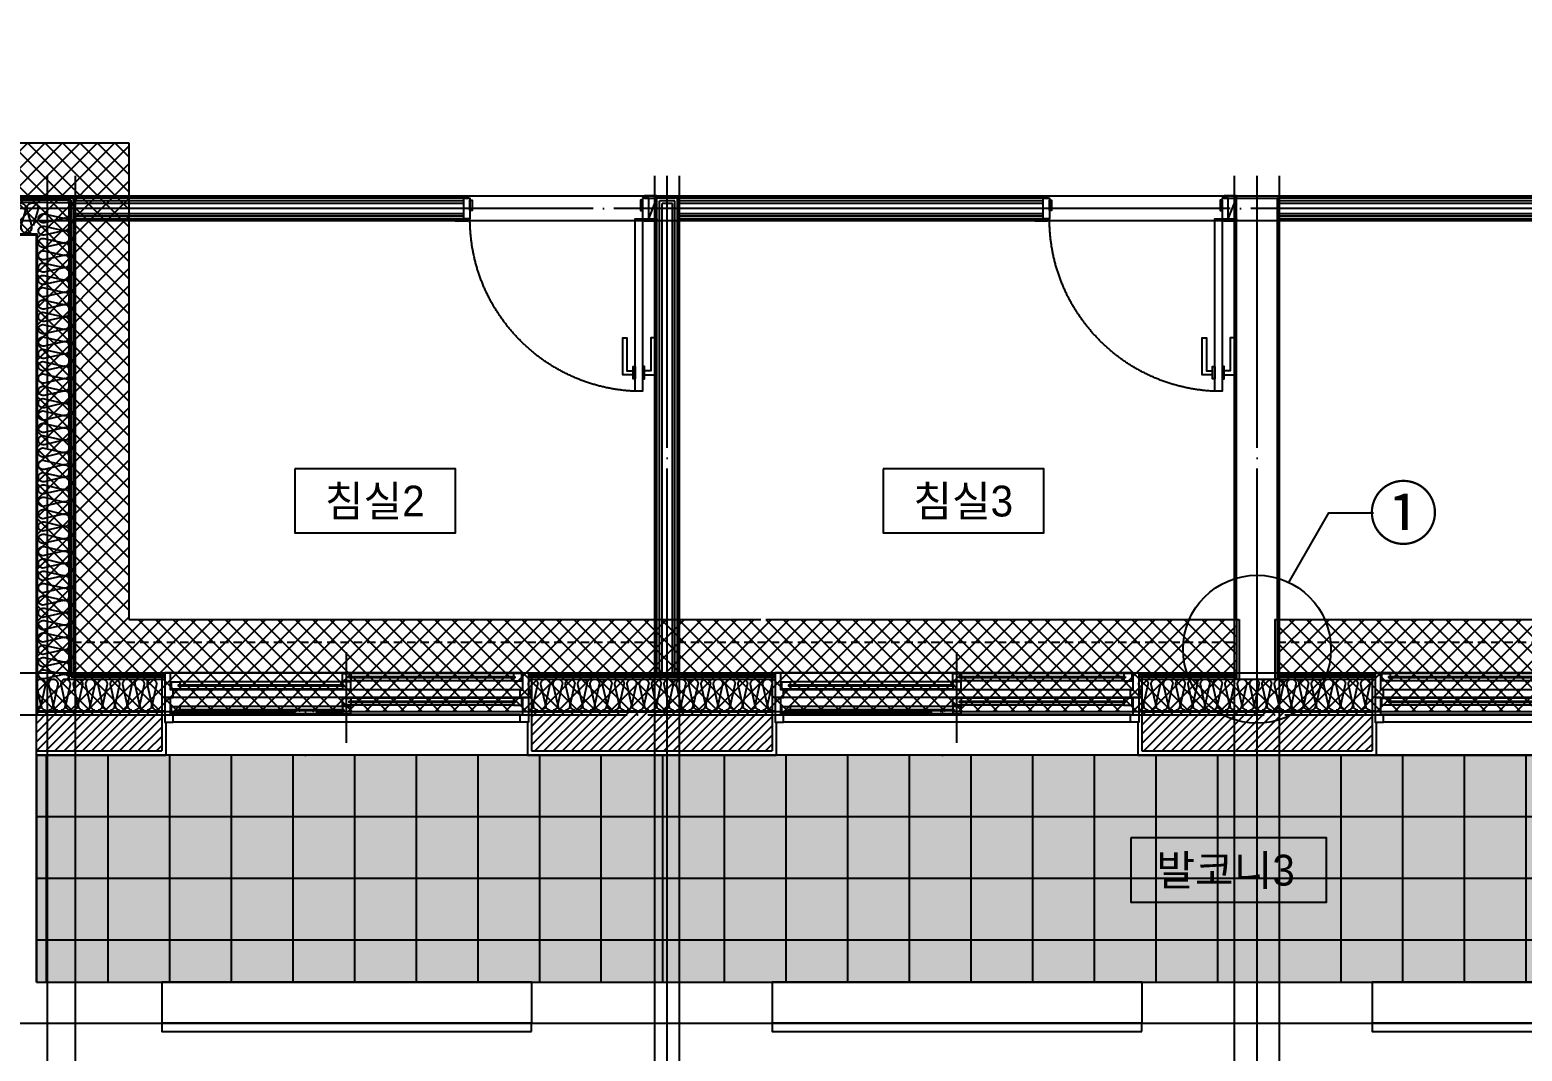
# Model space of a CAD drawing. Header units: millimetres. Extents: x -24416 to 92204, y -190080 to 23760.
# Drawn here: x 19951 to 27213, y -149519 to -144548 of the extents above; entities that cross this region are included whole.
import ezdxf
from ezdxf.enums import TextEntityAlignment as Align

# ---------------------------------------------------------------- set-up
doc = ezdxf.new("R2010")
doc.units = ezdxf.units.MM
doc.header["$LTSCALE"] = 50
for name, pattern in [('AUDIT_D_220706163347-0', [0]), ('CEN', [62, 60, -1, 0, -1]), ('H', [1.3, 0.8, -0.5]), ('HID', [2.5, 1.5, -1]), ('평면도(기준)$0$CENTER2', [16.25, 15, -0.5, 0.25, -0.5])]:
    doc.linetypes.add(name, pattern=pattern)
for name, color, linetype in [('A_HAT', 8, 'Continuous'), ('AA-단열-바닥-욕실', 30, 'Continuous'), ('ARDM', 7, 'Continuous'), ('CEN_CON', 1, 'CEN'), ('CEN_WALL', 12, 'CEN'), ('CONC', 2, 'Continuous'), ('dan1', 7, 'HID'), ('ELE3_CON', 7, 'Continuous'), ('ELE4', 4, 'Continuous'), ('ETC', 6, 'Continuous'), ('FIN', 6, 'Continuous'), ('HAT', 9, 'Continuous'), ('INS', 252, 'Continuous'), ('INSUL', 8, 'Continuous'), ('SINA-F-FRAME', 4, 'Continuous'), ('TEXT', 3, 'Continuous'), ('WAL', 3, 'Continuous'), ('WAL_DRY', 7, 'Continuous'), ('WIN', 4, 'Continuous'), ('X - 단위세대$0$ETC', 6, 'Continuous'), ('바닥타일', 8, 'Continuous'), ('실명', 3, 'AUDIT_D_220706163347-0'), ('실명박스', 7, 'AUDIT_D_220706163347-0'), ('커튼박스', 6, 'Continuous'), ('평면도(기준)$0$1.EC-F-DOOR', 4, 'Continuous'), ('평면도(기준)$0$1.EC-F-DOOR-F', 4, 'Continuous')]:
    doc.layers.add(name, color=color, linetype=linetype)
for name, color, linetype, plot in [('AA-CEN', 1, 'CEN', False), ('Defpoint', 135, 'Continuous', False), ('MC', 135, 'Continuous', False)]:
    doc.layers.add(name, color=color, linetype=linetype, plot=plot)
doc.styles.add('HAUD01', font='Dotum.ttf')
doc.styles.add('돋움', font='Dotum.ttf')
pattern_1 = [(45, (-287167.877, -137577.174), (-22.4506403, 22.4506403), [])]

# ---------------------------------------------------------------- blocks, each defined once
blk = doc.blocks.new('WIN_이중창_1800')
at = {"layer": 'Defpoint'}
for p, q in [((-15, 240), (-15, 0)), ((1785, 240), (1785, 0))]:
    blk.add_line(p, q, dxfattribs=at)
at = {"layer": 'WIN'}
blk.add_line((885, -100), (885, 340), dxfattribs=at)
at = {"layer": 'WIN', "color": 8}
for p, q in [((1742, 240), (28, 240)), ((1697, 237), (905, 237)), ((1730, 158), (40, 158)), ((865, 196), (73, 196)), ((865, 161), (73, 161)), ((1697, 202), (905, 202)), ((1730, 120), (40, 120)), ((865, 76), (73, 76)), ((1697, 117), (905, 117)), ((1697, 82), (905, 82)), ((1730, 38), (40, 38)), ((1730, 0), (40, 0)), ((865, 41), (73, 41))]:
    blk.add_line(p, q, dxfattribs=at)
at = {"layer": 'WIN'}
for points in [[(40, 158), (28, 158), (28, 240), (0, 240), (0, 120), (40, 120), (40, 158)], [(905, 216.5), (905, 202), (865, 202), (865, 237), (905, 237), (905, 222.5)], [(1704, 222.5), (1704, 216.5), (898, 216.5), (898, 222.5), (1704, 222.5)], [(1697, 216.5), (1697, 202), (1737, 202), (1737, 237), (1697, 237), (1697, 222.5)], [(1730, 158), (1742, 158), (1742, 240), (1770, 240), (1770, 120), (1730, 120), (1730, 158)], [(73, 175.5), (73, 161), (33, 161), (33, 196), (73, 196), (73, 181.5)], [(872, 181.5), (872, 175.5), (66, 175.5), (66, 181.5), (872, 181.5)], [(865, 175.5), (865, 161), (905, 161), (905, 196), (865, 196), (865, 181.5)], [(40, 38), (28, 38), (28, 120), (0, 120), (0, 0), (40, 0), (40, 38)], [(73, 55.5), (73, 41), (33, 41), (33, 76), (73, 76), (73, 61.5)], [(905, 96.5), (905, 82), (865, 82), (865, 117), (905, 117), (905, 102.5)], [(865, 55.5), (865, 41), (905, 41), (905, 76), (865, 76), (865, 61.5)], [(1704, 102.5), (1704, 96.5), (898, 96.5), (898, 102.5), (1704, 102.5)], [(1697, 96.5), (1697, 82), (1737, 82), (1737, 117), (1697, 117), (1697, 102.5)], [(1730, 38), (1742, 38), (1742, 120), (1770, 120), (1770, 0), (1730, 0), (1730, 38)], [(872, 61.5), (872, 55.5), (66, 55.5), (66, 61.5), (872, 61.5)]]:
    blk.add_lwpolyline(points, dxfattribs=at)
blk = doc.blocks.new('WIN_이중창_3600')
at = {"layer": 'Defpoint'}
for p, q in [((-15, 240), (-15, 0)), ((3585, 240), (3585, 0))]:
    blk.add_line(p, q, dxfattribs=at)
at = {"layer": 'WIN'}
for p, q in [((900, -100), (900, 340)), ((2670, -100), (2670, 340))]:
    blk.add_line(p, q, dxfattribs=at)
at = {"layer": 'WIN', "color": 8}
for p, q in [((3542, 240), (28, 240)), ((880, 237), (73, 237)), ((3497, 237), (2690, 237)), ((3530, 158), (40, 158)), ((880, 202), (73, 202)), ((2650, 196), (920, 196)), ((2650, 161), (920, 161)), ((3497, 202), (2690, 202)), ((3530, 120), (40, 120)), ((880, 117), (73, 117)), ((880, 82), (73, 82)), ((2650, 76), (920, 76)), ((3497, 117), (2690, 117)), ((3497, 82), (2690, 82)), ((3530, 38), (40, 38)), ((3530, 0), (40, 0)), ((2650, 41), (920, 41))]:
    blk.add_line(p, q, dxfattribs=at)
at = {"layer": 'WIN'}
for points in [[(40, 158), (28, 158), (28, 240), (0, 240), (0, 120), (40, 120), (40, 158)], [(73, 216.5), (73, 202), (33, 202), (33, 237), (73, 237), (73, 222.5)], [(887, 222.5), (887, 216.5), (66, 216.5), (66, 222.5), (887, 222.5)], [(880, 216.5), (880, 202), (920, 202), (920, 237), (880, 237), (880, 222.5)], [(2690, 216.5), (2690, 202), (2650, 202), (2650, 237), (2690, 237), (2690, 222.5)], [(3504, 222.5), (3504, 216.5), (2683, 216.5), (2683, 222.5), (3504, 222.5)], [(3497, 216.5), (3497, 202), (3537, 202), (3537, 237), (3497, 237), (3497, 222.5)], [(3530, 158), (3542, 158), (3542, 240), (3570, 240), (3570, 120), (3530, 120), (3530, 158)], [(920, 175.5), (920, 161), (880, 161), (880, 196), (920, 196), (920, 181.5)], [(2657, 181.5), (2657, 175.5), (913, 175.5), (913, 181.5), (2657, 181.5)], [(2650, 175.5), (2650, 161), (2690, 161), (2690, 196), (2650, 196), (2650, 181.5)], [(40, 38), (28, 38), (28, 120), (0, 120), (0, 0), (40, 0), (40, 38)], [(73, 96.5), (73, 82), (33, 82), (33, 117), (73, 117), (73, 102.5)], [(887, 102.5), (887, 96.5), (66, 96.5), (66, 102.5), (887, 102.5)], [(880, 96.5), (880, 82), (920, 82), (920, 117), (880, 117), (880, 102.5)], [(920, 55.5), (920, 41), (880, 41), (880, 76), (920, 76), (920, 61.5)], [(2690, 96.5), (2690, 82), (2650, 82), (2650, 117), (2690, 117), (2690, 102.5)], [(2650, 55.5), (2650, 41), (2690, 41), (2690, 76), (2650, 76), (2650, 61.5)], [(3504, 102.5), (3504, 96.5), (2683, 96.5), (2683, 102.5), (3504, 102.5)], [(3497, 96.5), (3497, 82), (3537, 82), (3537, 117), (3497, 117), (3497, 102.5)], [(3530, 38), (3542, 38), (3542, 120), (3570, 120), (3570, 0), (3530, 0), (3530, 38)], [(2657, 61.5), (2657, 55.5), (913, 55.5), (913, 61.5), (2657, 61.5)]]:
    blk.add_lwpolyline(points, dxfattribs=at)
blk = doc.blocks.new('insul1')
blk.add_lwpolyline([(0, 0, 0.480617), (0.146, 0.183), (0.004, 0.817, -1.249969), (0.296, 0.817), (0.154, 0.183, 0.480617), (0.3, 0, 0.480617)], format="xyb")
blk = doc.blocks.new('DongSinsul_1')
at = {"layer": 'INSUL'}
blk.add_lwpolyline([(0, 0.25, 1.34403), (0.35, 0.25), (0.2, 0.75, -1.34403), (0.55, 0.75), (0.4, 0.25)], format="xyb", dxfattribs=at)
blk = doc.blocks.new('A$C3C3C21E6')
at = {"layer": '평면도(기준)$0$1.EC-F-DOOR'}
blk.add_lwpolyline([(70, -210), (70, -1049.6), (106, -1049.6), (106, -210), (70, -210)], dxfattribs=at)
at = {"layer": '평면도(기준)$0$1.EC-F-DOOR', "color": 8}
for points in [[(60, -969.6), (10, -969.6), (10, -789.6), (30, -789.6), (30, -949.6), (60, -949.6)], [(116.1, -969.6), (166.1, -969.6), (166.1, -789.6), (146.1, -789.6), (146.1, -949.6), (116.1, -949.6)]]:
    blk.add_lwpolyline(points, dxfattribs=at)
for points in [[(70, -929.6), (70, -989.6), (60, -989.6), (60, -929.6)], [(106, -929.6), (106, -989.6), (116, -989.6), (116, -929.6)]]:
    blk.add_lwpolyline(points, close=True, dxfattribs=at)
at = {"layer": '평면도(기준)$0$1.EC-F-DOOR', "color": 1, "linetype": '평면도(기준)$0$CENTER2', "ltscale": 6}
blk.add_arc((69.4, -209.7), 840.6, 272.49818, 359.98243, dxfattribs=at)
at = {"layer": '평면도(기준)$0$1.EC-F-DOOR-F'}
for points in [[(60, -110), (40, -110), (0, -110), (0, -98), (60, -98)], [(40, -110), (70, -110), (70, -210), (40, -210)], [(70, -120), (80, -120), (80, -170), (70, -170)], [(910, -120), (900, -120), (900, -170), (910, -170)], [(940, -110), (910, -110), (910, -210), (940, -210)], [(920, -110), (940, -110), (980, -110), (980, -98), (920, -98)], [(0, -222), (60, -222), (60, -210), (0, -210)], [(920, -222), (980, -222), (980, -210), (920, -210)]]:
    blk.add_lwpolyline(points, close=True, dxfattribs=at)
blk = doc.blocks.new('U-131A(기본)', base_point=(-95320.8, -158830.5))
at = {"layer": 'A_HAT'}
h = blk.add_hatch(dxfattribs=at)
h.set_pattern_fill('ANSI31', color=256, scale=10, style=0)
h.set_pattern_definition(pattern_1)
h.paths.add_polyline_path([(-79955.8, -157315.5), (-80565.8, -157315.5), (-80565.8, -157505.5), (-79955.8, -157505.5)])
h = blk.add_hatch(dxfattribs=at)
h.set_pattern_fill('ANSI31', color=256, scale=10, style=0)
h.set_pattern_definition(pattern_1)
h.paths.add_polyline_path([(-76985.8, -157315.5), (-78155.8, -157315.5), (-78155.8, -157505.5), (-76985.8, -157505.5)])
h = blk.add_hatch(dxfattribs=at)
h.set_pattern_fill('ANSI31', color=256, scale=10, style=0)
h.set_pattern_definition(pattern_1)
h.paths.add_polyline_path([(-74065.8, -157315.5), (-75185.8, -157315.5), (-75185.8, -157505.5), (-74065.8, -157505.5)])
at = {"layer": '바닥타일'}
h = blk.add_hatch(dxfattribs=at)
h.set_pattern_fill('_USER', color=256, scale=300, double=1, pattern_type=0)
h.set_pattern_definition([(360, (-287167.88, -137577.17), (0, 300), []), (90, (-287167.88, -137577.17), (-300, 2e-14), [])])
h.paths.add_polyline_path([(-70005.8, -158630.5), (-70005.8, -157525.5), (-80565.8, -157525.5), (-80565.8, -158630.5)])
at = {"layer": 'CEN_CON'}
for p, q in [((-80510.8, -159130.5), (-80510.8, -154705.5)), ((-74625.8, -159130.5), (-74625.8, -154705.5)), ((-80690.8, -158830.5), (-69905.8, -158830.5))]:
    blk.add_line(p, q, dxfattribs=at)
at = {"layer": 'CEN_WALL'}
for p, q in [((-77495.8, -159130.5), (-77495.8, -154705.5)), ((-65455.8, -154865.5), (-80690.8, -154865.5)), ((-80690.8, -157330.5), (-65455.8, -157330.5))]:
    blk.add_line(p, q, dxfattribs=at)
at = {"layer": 'CONC'}
for p, q in [((-74725.8, -156865.5), (-74725.8, -154815.5)), ((-74725.8, -154815.5), (-74525.8, -154815.5)), ((-74525.8, -156865.5), (-74525.8, -154815.5)), ((-80565.8, -154995.5), (-81285.8, -154995.5)), ((-80565.8, -157315.5), (-80565.8, -154995.5)), ((-74725.8, -156865.5), (-74712.8, -156865.5)), ((-74712.8, -156865.5), (-74712.8, -157155.5)), ((-74538.8, -156865.5), (-74538.8, -157155.5)), ((-74538.8, -156865.5), (-74525.8, -156865.5)), ((-74712.8, -157155.5), (-74538.8, -157155.5)), ((-80565.8, -158630.5), (-80565.8, -157315.5)), ((-80565.8, -158630.5), (-79955.8, -158630.5)), ((-79955.8, -158630.5), (-79955.8, -158830.5)), ((-78155.8, -158630.5), (-76985.8, -158630.5)), ((-78155.8, -158630.5), (-78155.8, -158830.5)), ((-76985.8, -158630.5), (-76985.8, -158830.5)), ((-75185.8, -158630.5), (-74065.8, -158630.5)), ((-75185.8, -158630.5), (-75185.8, -158830.5)), ((-74065.8, -158630.5), (-74065.8, -158830.5)), ((-80815.8, -158830.5), (-79955.8, -158830.5)), ((-78155.8, -158830.5), (-76985.8, -158830.5)), ((-75185.8, -158830.5), (-74065.8, -158830.5))]:
    blk.add_line(p, q, dxfattribs=at)
at = {"layer": 'dan1'}
for points in [[(-74525.8, -156865.5), (-70455.8, -156865.5), (-70455.8, -150710.5), (-73915.8, -150710.5), (-73915.8, -152255.5), (-74225.8, -152255.5)], [(-80690.8, -154545.5), (-80115.8, -154545.5), (-80115.8, -156865.5), (-74725.8, -156865.5)]]:
    blk.add_lwpolyline(points, dxfattribs=at)
at = {"layer": 'ELE3_CON'}
for p, q in [((-78155.8, -158630.5), (-79955.8, -158630.5)), ((-75185.8, -158630.5), (-76985.8, -158630.5)), ((-70465.8, -158630.5), (-74065.8, -158630.5))]:
    blk.add_line(p, q, dxfattribs=at)
at = {"layer": 'ELE4'}
for p, q in [((-78175.8, -157525.5), (-79935.8, -157525.5)), ((-75205.8, -157525.5), (-76965.8, -157525.5)), ((-74045.8, -157525.5), (-70485.8, -157525.5))]:
    blk.add_line(p, q, dxfattribs=at)
at = {"layer": 'FIN'}
for p, q in [((-79935.8, -157365.5), (-79935.8, -157525.5)), ((-78175.8, -157365.5), (-78175.8, -157525.5)), ((-76965.8, -157365.5), (-76965.8, -157525.5)), ((-75205.8, -157365.5), (-75205.8, -157525.5)), ((-74045.8, -157365.5), (-74045.8, -157525.5)), ((-80565.8, -157525.5), (-79935.8, -157525.5)), ((-78175.8, -157525.5), (-76965.8, -157525.5)), ((-75205.8, -157525.5), (-74045.8, -157525.5))]:
    blk.add_line(p, q, dxfattribs=at)
at = {"layer": 'INS'}
for p, q in [((-80510.8, -154835.5), (-81300.8, -154835.5)), ((-80510.8, -154835.5), (-80405.8, -154835.5)), ((-80405.8, -157155.5), (-80405.8, -154835.5)), ((-80560.8, -154990.5), (-81300.8, -154990.5)), ((-80560.8, -157310.5), (-80560.8, -154990.5)), ((-74725.8, -156865.5), (-74725.8, -157155.5)), ((-74525.8, -156865.5), (-74525.8, -157155.5)), ((-80405.8, -157155.5), (-79940.8, -157155.5)), ((-78170.8, -157155.5), (-76970.8, -157155.5)), ((-75200.8, -157155.5), (-74725.8, -157155.5)), ((-74725.8, -157155.5), (-74712.8, -157155.5)), ((-74525.8, -157155.5), (-74538.8, -157155.5)), ((-74525.8, -157155.5), (-74050.8, -157155.5)), ((-80560.8, -157310.5), (-79940.8, -157310.5)), ((-78170.8, -157310.5), (-76970.8, -157310.5)), ((-75200.8, -157310.5), (-74050.8, -157310.5))]:
    blk.add_line(p, q, dxfattribs=at)
at = {"layer": 'MC'}
for p, q in [((-80375.8, -159130.5), (-80375.8, -154705.5)), ((-77555.8, -159130.5), (-77555.8, -154705.5)), ((-77435.8, -159130.5), (-77435.8, -154705.5)), ((-74735.8, -159130.5), (-74735.8, -154705.5)), ((-74515.8, -159130.5), (-74515.8, -154705.5)), ((-86965.8, -154805.5), (-80510.8, -154805.5)), ((-65455.8, -154805.5), (-80690.8, -154805.5)), ((-65455.8, -154925.5), (-80690.8, -154925.5)), ((-80690.8, -157125.5), (-65455.8, -157125.5))]:
    blk.add_line(p, q, dxfattribs=at)
at = {"layer": 'SINA-F-FRAME'}
for p, q in [((-77585.8, -154915.5), (-77545.8, -154815.5)), ((-74765.8, -154915.5), (-74725.8, -154815.5))]:
    blk.add_line(p, q, dxfattribs=at)
at = {"layer": 'WAL'}
for p, q in [((-80565.8, -157315.5), (-79955.8, -157315.5)), ((-79955.8, -157315.5), (-79955.8, -157505.5)), ((-78155.8, -157315.5), (-76985.8, -157315.5)), ((-78155.8, -157315.5), (-78155.8, -157505.5)), ((-76985.8, -157315.5), (-76985.8, -157505.5)), ((-75185.8, -157315.5), (-74065.8, -157315.5)), ((-75185.8, -157315.5), (-75185.8, -157505.5)), ((-74065.8, -157315.5), (-74065.8, -157505.5)), ((-80565.8, -157505.5), (-79955.8, -157505.5)), ((-78155.8, -157505.5), (-76985.8, -157505.5)), ((-75185.8, -157505.5), (-74065.8, -157505.5))]:
    blk.add_line(p, q, dxfattribs=at)
at = {"layer": 'WAL_DRY'}
for p, q in [((-80385.8, -154815.5), (-81300.8, -154815.5)), ((-80395.8, -154825.5), (-81300.8, -154825.5)), ((-80395.8, -157145.5), (-80395.8, -154825.5)), ((-78485.8, -154815.5), (-80385.8, -154815.5)), ((-80385.8, -157135.5), (-80385.8, -154815.5)), ((-77545.8, -157135.5), (-77545.8, -154815.5)), ((-77445.8, -154815.5), (-77545.8, -154815.5)), ((-75665.8, -154815.5), (-77445.8, -154815.5)), ((-77445.8, -157135.5), (-77445.8, -154815.5)), ((-71125.8, -154815.5), (-74525.8, -154815.5)), ((-78485.8, -154828), (-80385.8, -154828)), ((-78485.8, -154840.5), (-80385.8, -154840.5)), ((-78485.8, -154890.5), (-80385.8, -154890.5)), ((-77533.3, -157135.5), (-77533.3, -154828)), ((-77458.3, -154828), (-77533.3, -154828)), ((-77520.8, -157135.5), (-77520.8, -154840.5)), ((-77470.8, -154840.5), (-77520.8, -154840.5)), ((-77470.8, -157135.5), (-77470.8, -154840.5)), ((-77458.3, -157135.5), (-77458.3, -154828)), ((-75665.8, -154828), (-77445.8, -154828)), ((-75665.8, -154840.5), (-77445.8, -154840.5)), ((-75665.8, -154890.5), (-77445.8, -154890.5)), ((-71125.8, -154828), (-74525.8, -154828)), ((-71125.8, -154840.5), (-74525.8, -154840.5)), ((-71125.8, -154890.5), (-74525.8, -154890.5)), ((-78485.8, -154903), (-80385.8, -154903)), ((-78485.8, -154915.5), (-80385.8, -154915.5)), ((-75665.8, -154903), (-77445.8, -154903)), ((-75665.8, -154915.5), (-77445.8, -154915.5)), ((-71125.8, -154903), (-74525.8, -154903)), ((-71125.8, -154915.5), (-74525.8, -154915.5)), ((-80395.8, -157145.5), (-79940.8, -157145.5)), ((-80385.8, -157135.5), (-79940.8, -157135.5)), ((-78170.8, -157135.5), (-76970.8, -157135.5)), ((-78170.8, -157145.5), (-76970.8, -157145.5)), ((-75200.8, -157135.5), (-74725.8, -157135.5)), ((-75200.8, -157145.5), (-74725.8, -157145.5)), ((-74525.8, -157135.5), (-74050.8, -157135.5)), ((-74525.8, -157145.5), (-74050.8, -157145.5))]:
    blk.add_line(p, q, dxfattribs=at)
at = {"layer": 'X - 단위세대$0$ETC'}
for points in [[(-78155.8, -158870.5), (-78155.8, -158830.5), (-79955.8, -158830.5), (-79955.8, -158870.5), (-78155.8, -158870.5)], [(-75185.8, -158870.5), (-75185.8, -158830.5), (-76985.8, -158830.5), (-76985.8, -158870.5), (-75185.8, -158870.5)], [(-70465.8, -158870.5), (-70465.8, -158830.5), (-74065.8, -158830.5), (-74065.8, -158870.5), (-70465.8, -158870.5)]]:
    blk.add_lwpolyline(points, dxfattribs=at)
at = {"layer": '커튼박스', "linetype": 'H'}
for p, q in [((-80385.8, -156975.5), (-77545.8, -156975.5)), ((-77445.8, -156975.5), (-74725.8, -156975.5)), ((-74525.8, -156975.5), (-70005.8, -156975.5))]:
    blk.add_line(p, q, dxfattribs=at)
at = {"layer": 'INS', "xscale": 150.0000000000001, "yscale": 150.0000000000001, "zscale": 150.0000000000001, "rotation": 90, "row_count": 1, "column_count": 38, "row_spacing": -1.577721810442024e-30, "column_spacing": 60.00000000000003}
blk.add_blockref('insul1', (-80405.8, -157155.5), dxfattribs=at)
at = {"layer": 'INS', "xscale": 150, "yscale": 150, "zscale": 150, "row_count": 1, "row_spacing": 0, "column_spacing": 60.00000000000001}
for p, column_count in [((-80565.8, -157305.5), 10), ((-78170.8, -157305.5), 20), ((-75200.8, -157305.5), 19)]:
    blk.add_blockref('insul1', p, dxfattribs=dict(at, column_count=column_count))
at = {"layer": 'INSUL', "xscale": 150, "yscale": 150, "zscale": 150, "row_count": 1, "column_count": 12, "row_spacing": 1, "column_spacing": 60}
blk.add_blockref('DongSinsul_1', (-81300.8, -154985.5), dxfattribs=at)
at = {"layer": 'SINA-F-FRAME', "xscale": -1}
for p in [(-77545.8, -154705.5), (-74725.8, -154705.5)]:
    blk.add_blockref('A$C3C3C21E6', p, dxfattribs=at)
at = {"layer": 'WIN'}
for name, p in [('WIN_이중창_1800', (-79940.8, -157365.5)), ('WIN_이중창_1800', (-76970.8, -157365.5)), ('WIN_이중창_3600', (-74050.8, -157365.5))]:
    blk.add_blockref(name, p, dxfattribs=at)
blk = doc.blocks.new('A$C415C5DAF')
at = {"layer": '실명박스'}
for points in [[(8754.9, -165061.2), (8754.9, -165373.7), (9536.5, -165373.7), (9536.5, -165061.2)], [(11618.4, -165061.2), (11618.4, -165373.7), (12400, -165373.7), (12400, -165061.2)], [(12822.9, -166858.2), (12822.9, -167170.7), (13775.4, -167170.7), (13775.4, -166858.2)]]:
    blk.add_lwpolyline(points, close=True, dxfattribs=at)
at = {"layer": '실명', "style": 'HAUD01'}
for s, p in [('침실2', (9144.3, -165215.3)), ('침실3', (12007.8, -165215.3)), ('발코니3', (13284.5, -167013.4))]:
    blk.add_text(s, height=150, dxfattribs=at).set_placement(p, align=Align.MIDDLE)
blk = doc.blocks.new('A$C1CAF0AFA')
at = {"layer": 'ETC'}
h = blk.add_hatch(dxfattribs=at)
h.set_pattern_fill('CROSS', color=256, scale=10, angle=45)
h.set_pattern_definition([(45, (110765.9, 5940), (7e-15, 89.802561), [31.75, -95.25]), (135, (110788.35, 5940), (-89.802561, 7e-15), [31.75, -95.25])])
h.paths.add_polyline_path([(19983, -172942.4), (30543, -172942.4), (30543, -171837.4), (19983, -171837.4)])
h.paths.add_polyline_path([(7143, -172942.4), (7143, -171662.4), (8783, -171662.4), (8783, -171837.4), (16793, -171837.4), (16793, -172942.4)])
h.paths.add_polyline_path([(7013, -172942.4), (5353, -172942.4), (5353, -171652.4), (7013, -171652.4)])
h.paths.add_polyline_path([(5363, -163597.4), (7403, -163597.4), (7403, -163007.4), (9343, -163007.4), (9343, -163892.4), (9813, -163892.4), (9813, -163007.4), (13513, -163007.4), (13513, -164362.4), (9583, -164362.4), (9583, -164812.4), (5353, -164812.4), (5353, -163597.4)])
h.paths.add_polyline_path([(26198, -163007.4), (29903, -163007.4), (29903, -163892.4), (30543, -163892.4), (30543, -164362.4), (26203, -164362.4), (26203, -163007.4)])
at = {"layer": 'HAT'}
h = blk.add_hatch(dxfattribs=at)
h.set_pattern_fill('_USER', color=5, scale=60, angle=45, double=1, pattern_type=0)
h.set_pattern_definition([(45, (0, 5940), (-42.426407, 42.426407), []), (135, (0, 5940), (-42.426407, -42.426407), [])])
h.paths.add_polyline_path([(19983, -169307.4), (16793, -169307.4), (16793, -171627.4), (8993, -171627.4), (8993, -171452.4), (5353, -171452.4), (5353, -171002.4), (8973, -171002.4), (8973, -171292.4), (9173, -171292.4), (9173, -171002.4), (9623, -171002.4), (9623, -171177.4), (13693, -171177.4), (13693, -171467.4), (13893, -171467.4), (13893, -171177.4), (16343, -171177.4), (16343, -168857.4), (20433, -168857.4), (20433, -171177.4), (25823, -171177.4), (25823, -171467.4), (26023, -171467.4), (26023, -171177.4), (30093, -171177.4), (30093, -165022.4), (26633, -165022.4), (26633, -166567.4), (26323, -166567.4), (26323, -166244.9), (26123, -166244.9), (26123, -166567.4), (19983, -166567.4), (19983, -166117.4), (26183, -166117.4), (26183, -164572.4), (30543, -164572.4), (30543, -171627.4), (19983, -171627.4)])
h.paths.add_polyline_path([(5353, -165462.4), (5353, -165012.4), (9793, -165012.4), (9793, -164572.4), (13533, -164572.4), (13533, -166117.4), (16263, -166117.4), (16263, -165967.4), (17653, -165967.4), (17663, -165967.4), (17663, -166117.4), (19733, -166117.4), (19733, -166567.4), (13593, -166567.4), (13593, -166244.9), (13393, -166244.9), (13393, -166567.4), (13083, -166567.4), (13083, -165022.4), (10243, -165022.4), (10243, -165462.4), (9173, -165462.4), (9173, -165172.4), (8973, -165172.4), (8973, -165462.4)])
at = {"layer": 'AA-CEN', "color": 4}
blk.add_lwpolyline([(16343, -168857.4), (20433, -168857.4), (20433, -171177.4), (25823, -171177.4), (25823, -171467.4), (26023, -171467.4), (26023, -171177.4), (30093, -171177.4), (30093, -165022.4), (26633, -165022.4), (26633, -166567.4), (26323, -166567.4), (26323, -166244.9), (26123, -166244.9), (26123, -166567.4), (19983, -166567.4), (19983, -166117.4), (26183, -166117.4), (26183, -164572.4), (30543, -164572.4), (30543, -171627.4), (19983, -171627.4), (19983, -169307.4), (16793, -169307.4)], dxfattribs=at)
at = {"layer": 'AA-CEN'}
blk.add_lwpolyline([(19983, -172942.4), (30543, -172942.4), (30543, -171837.4), (19983, -171837.4)], close=True, dxfattribs=at)
blk = doc.blocks.new('A$C45F312F6')
at = {"layer": 'ARDM', "color": 3}
blk.add_lwpolyline([(26077.8, -170997.5), (26272.8, -170659.1), (26490.3, -170659.1)], dxfattribs=at)
blk.add_circle((25923, -171322.4), 360, dxfattribs=at)
at = {"layer": 'TEXT', "style": '돋움'}
blk.add_text('①', height=250, dxfattribs=at).set_placement((26635.4, -170785.9), align=Align.CENTER)

msp = doc.modelspace()

# ---------------------------------------------------------------- block references
for name, p in [('A$C45F312F6', (0, 23760)), ('U-131A(기본)', (5228, -149382.4))]:
    msp.add_blockref(name, p)
at = {"layer": 'AA-단열-바닥-욕실'}
msp.add_blockref('A$C1CAF0AFA', (0, 23760), dxfattribs=at)
at = {"layer": '실명박스'}
msp.add_blockref('A$C415C5DAF', (12485.4, 18377.1), dxfattribs=at)

doc.saveas('drawing.dxf')
